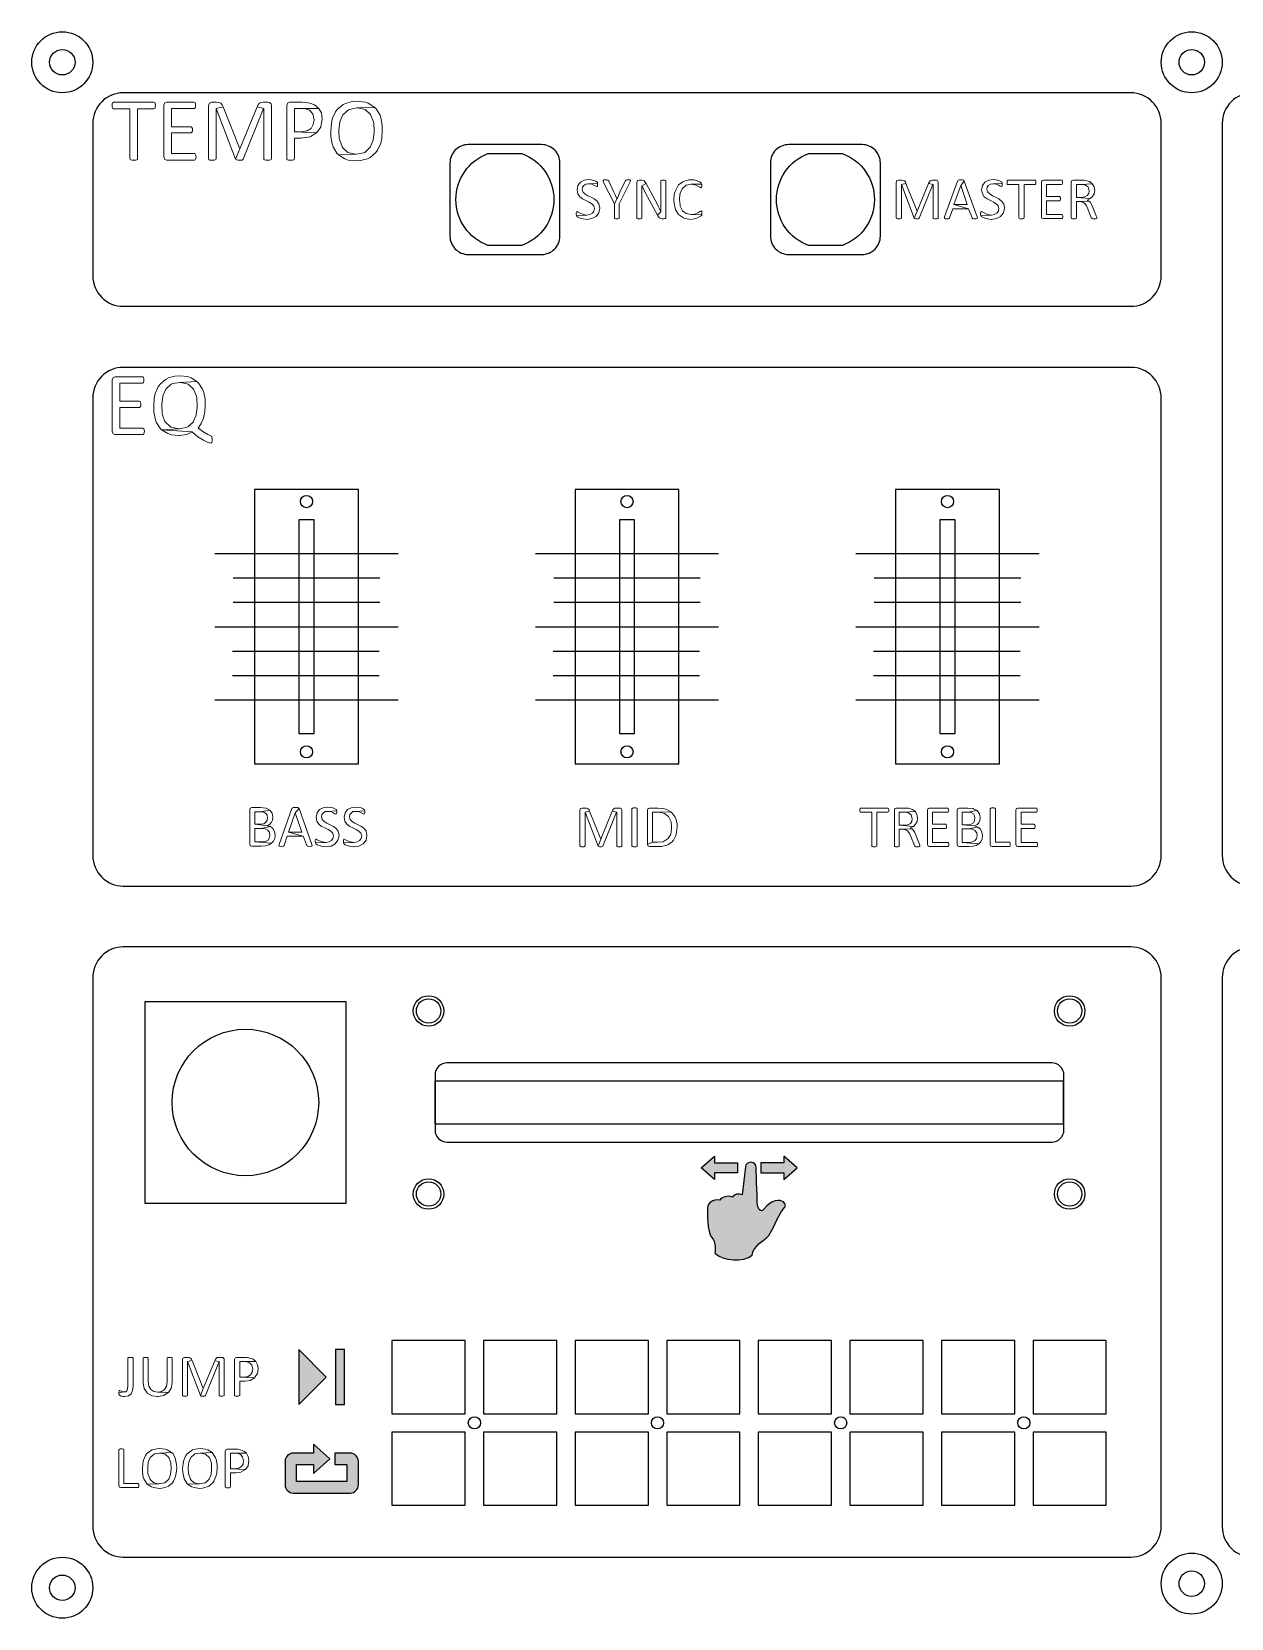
# Model space of a CAD drawing. Extents: x 0 to 1200, y 0 to 890.
# Drawn here: x 0 to 393, y 0 to 520 of the extents above; entities that cross this region are included whole.
import ezdxf

# ---------------------------------------------------------------- set-up
doc = ezdxf.new("R2010")
doc.units = 0
doc.header["$MEASUREMENT"] = 0
for name, color, linetype in [('FRONT', 174, 'CONTINUOUS'), ('LABELS__CHASSIS_', 7, 'CONTINUOUS'), ('PANEL', 94, 'CONTINUOUS')]:
    doc.layers.add(name, color=color, linetype=linetype)

msp = doc.modelspace()

# ---------------------------------------------------------------- hatches: boundary and pattern name
at = {"layer": 'LABELS__CHASSIS_'}
h = msp.add_hatch(color=256, dxfattribs=at)
edge = h.paths.add_edge_path()
edge.add_spline(control_points=[(571.11, 453.88), (571.11, 453.88), (571.11, 453.87), (571.1, 453.87)], knot_values=[0, 0, 0, 0, 1, 1, 1, 1], degree=3, periodic=0)
edge.add_line((571.1, 453.87), (577.57, 447.41))
edge.add_spline(control_points=[(577.57, 447.41), (577.57, 447.41), (577.57, 447.41), (577.58, 447.42)], knot_values=[0, 0, 0, 0, 1, 1, 1, 1], degree=3, periodic=0)
edge.add_spline(control_points=[(577.58, 447.42), (585.13, 454.97), (597.37, 454.98), (604.92, 447.43)], knot_values=[0, 0, 0, 0, 1, 1, 1, 1], degree=3, periodic=0)
edge.add_spline(control_points=[(604.92, 447.43), (612.48, 439.88), (612.46, 427.64), (604.91, 420.09)], knot_values=[0, 0, 0, 0, 1, 1, 1, 1], degree=3, periodic=0)
edge.add_spline(control_points=[(604.91, 420.09), (604.91, 420.09), (604.9, 420.09), (604.9, 420.09)], knot_values=[0, 0, 0, 0, 1, 1, 1, 1], degree=3, periodic=0)
edge.add_line((604.9, 420.09), (637.4, 387.6))
edge.add_spline(control_points=[(637.4, 387.6), (640, 390.19), (640, 394.4), (637.4, 397)], knot_values=[0, 0, 0, 0, 1, 1, 1, 1], degree=3, periodic=0)
edge.add_line((637.4, 397), (615.57, 418.83))
edge.add_spline(control_points=[(615.57, 418.83), (622.26, 429.76), (620.91, 444.36), (611.4, 453.86)], knot_values=[0, 0, 0, 0, 1, 1, 1, 1], degree=3, periodic=0)
edge.add_spline(control_points=[(611.4, 453.86), (600.28, 464.98), (582.24, 465), (571.11, 453.88)], knot_values=[0, 0, 0, 0, 1, 1, 1, 1], degree=3, periodic=0)
h.paths.add_polyline_path([(250.75, 147.67), (246.37, 151.5), (246.37, 149.3), (238.84, 149.3), (238.84, 146.03), (246.37, 146.03), (246.37, 143.83)])
msp.add_hatch(color=256, dxfattribs=at).paths.add_polyline_path([(219.25, 147.67), (223.63, 151.5), (223.63, 149.3), (231.16, 149.3), (231.16, 146.03), (223.63, 146.03), (223.63, 143.83)])
h = msp.add_hatch(color=256, dxfattribs=at)
edge = h.paths.add_edge_path()
edge.add_spline(control_points=[(246.21, 136.45), (245.2, 137.26), (242.26, 137.31), (239.89, 134.17)], knot_values=[0, 0, 0, 0, 1, 1, 1, 1], degree=3, periodic=0)
edge.add_spline(control_points=[(239.89, 134.17), (238.74, 132.64), (237.66, 134.38), (237.65, 136.23)], knot_values=[0, 0, 0, 0, 1, 1, 1, 1], degree=3, periodic=0)
edge.add_spline(control_points=[(237.65, 136.23), (237.64, 138.08), (237.26, 147.72), (237.26, 147.72)], knot_values=[0, 0, 0, 0, 1, 1, 1, 1], degree=3, periodic=0)
edge.add_spline(control_points=[(237.26, 147.72), (237.34, 148.62), (236.61, 149.41), (235.65, 149.48)], knot_values=[0, 0, 0, 0, 1, 1, 1, 1], degree=3, periodic=0)
edge.add_spline(control_points=[(235.65, 149.48), (234.7, 149.54), (233.84, 148.87), (233.76, 147.97)], knot_values=[0, 0, 0, 0, 1, 1, 1, 1], degree=3, periodic=0)
edge.add_line((233.76, 147.97), (232.68, 138.75))
edge.add_spline(control_points=[(232.68, 138.75), (231.65, 139.39), (229.91, 138.91), (229.57, 138.01)], knot_values=[0, 0, 0, 0, 1, 1, 1, 1], degree=3, periodic=0)
edge.add_spline(control_points=[(229.57, 138.01), (227.79, 138.74), (225.98, 137.98), (225.38, 137.04)], knot_values=[0, 0, 0, 0, 1, 1, 1, 1], degree=3, periodic=0)
edge.add_spline(control_points=[(225.38, 137.04), (222.97, 137.46), (221.53, 136), (221.42, 134.64)], knot_values=[0, 0, 0, 0, 1, 1, 1, 1], degree=3, periodic=0)
edge.add_spline(control_points=[(221.42, 134.64), (221.34, 133.73), (221.18, 126.24), (222.73, 124.86)], knot_values=[0, 0, 0, 0, 1, 1, 1, 1], degree=3, periodic=0)
edge.add_spline(control_points=[(222.73, 124.86), (224.27, 123.47), (223.79, 119.63), (223.79, 119.63)], knot_values=[0, 0, 0, 0, 1, 1, 1, 1], degree=3, periodic=0)
edge.add_spline(control_points=[(223.79, 119.63), (226.38, 117.02), (233.29, 116.6), (235.98, 119)], knot_values=[0, 0, 0, 0, 1, 1, 1, 1], degree=3, periodic=0)
edge.add_spline(control_points=[(235.98, 119), (236.34, 122.26), (239.99, 123.7), (241.42, 125.46)], knot_values=[0, 0, 0, 0, 1, 1, 1, 1], degree=3, periodic=0)
edge.add_spline(control_points=[(241.42, 125.46), (242.86, 127.21), (243.98, 131.35), (246.14, 134.11)], knot_values=[0, 0, 0, 0, 1, 1, 1, 1], degree=3, periodic=0)
edge.add_spline(control_points=[(246.14, 134.11), (246.98, 135.02), (247.21, 135.65), (246.21, 136.45)], knot_values=[0, 0, 0, 0, 1, 1, 1, 1], degree=3, periodic=0)
h = msp.add_hatch(color=256, dxfattribs=at)
h.paths.add_polyline_path([(87.5, 70.06), (96.49, 79.05), (87.5, 88.05)])
h.paths.add_polyline_path([(99.5, 88.05), (99.5, 70.05), (102.5, 70.05), (102.5, 88.05)])
h = msp.add_hatch(color=256, dxfattribs=at)
edge = h.paths.add_edge_path()
edge.add_line((104.33, 54.12), (99.27, 54.12))
edge.add_line((99.27, 54.12), (99.27, 50.38))
edge.add_line((99.27, 50.38), (103.27, 50.38))
edge.add_line((103.27, 50.38), (103.27, 44.78))
edge.add_line((103.27, 44.78), (86.73, 44.78))
edge.add_line((86.73, 44.78), (86.73, 50.38))
edge.add_line((86.73, 50.38), (92.33, 50.38))
edge.add_line((92.33, 50.38), (92.33, 47.45))
edge.add_line((92.33, 47.45), (97.67, 52.25))
edge.add_line((97.67, 52.25), (92.33, 57.05))
edge.add_line((92.33, 57.05), (92.33, 54.12))
edge.add_line((92.33, 54.12), (85.67, 54.12))
edge.add_spline(control_points=[(85.67, 54.12), (84.19, 54.12), (83, 52.92), (83, 51.45)], knot_values=[0, 0, 0, 0, 1, 1, 1, 1], degree=3, periodic=0)
edge.add_line((83, 51.45), (83, 43.72))
edge.add_spline(control_points=[(83, 43.72), (83, 42.24), (84.19, 41.05), (85.67, 41.05)], knot_values=[0, 0, 0, 0, 1, 1, 1, 1], degree=3, periodic=0)
edge.add_line((85.67, 41.05), (104.33, 41.05))
edge.add_spline(control_points=[(104.33, 41.05), (105.81, 41.05), (107, 42.24), (107, 43.72)], knot_values=[0, 0, 0, 0, 1, 1, 1, 1], degree=3, periodic=0)
edge.add_line((107, 43.72), (107, 51.45))
edge.add_spline(control_points=[(107, 51.45), (107, 52.92), (105.81, 54.12), (104.33, 54.12)], knot_values=[0, 0, 0, 0, 1, 1, 1, 1], degree=3, periodic=0)

# ---------------------------------------------------------------- linework, layer by layer
at = {"layer": 'FRONT', "linetype": 'Continuous'}
for points in [[(0, 510, -1), (20, 510, -1)], [(370, 510, -1), (390, 510, -1)], [(143, 447), (167, 447, 0.414214), (173, 453), (173, 477, 0.414214), (167, 483), (143, 483, 0.414214), (137, 477), (137, 453, 0.414214)], [(248, 447), (272, 447, 0.414214), (278, 453), (278, 477, 0.414214), (272, 483), (248, 483, 0.414214), (242, 477), (242, 453, 0.414214)], [(135, 199.05, -1), (125, 199.05, -1)], [(345, 199.05, -1), (335, 199.05, -1)], [(135, 139.05, -1), (125, 139.05, -1)], [(345, 139.05, -1), (335, 139.05, -1)], [(370, 11.35, -1), (390, 11.35, -1)], [(0, 10, -1), (20, 10, -1)]]:
    msp.add_lwpolyline(points, format="xyb", close=True, dxfattribs=at)
for points in [[(107, 280), (107, 370), (73, 370), (73, 280)], [(212, 280), (212, 370), (178, 370), (178, 280)], [(317, 280), (317, 370), (283, 370), (283, 280)], [(37, 136.05), (103, 136.05), (103, 202.05), (37, 202.05)], [(338, 176.05), (132, 176.05), (132, 162.05), (338, 162.05)]]:
    msp.add_lwpolyline(points, close=True, dxfattribs=at)
at = {"layer": 'LABELS__CHASSIS_', "linetype": 'Continuous'}
for p, q in [((60, 349), (120, 349)), ((165, 349), (225, 349)), ((270, 349), (330, 349)), ((66, 341), (114, 341)), ((171, 341), (219, 341)), ((276, 341), (324, 341)), ((66, 333), (114, 333)), ((171, 333), (219, 333)), ((276, 333), (324, 333)), ((60, 325), (120, 325)), ((165, 325), (225, 325)), ((270, 325), (330, 325)), ((65.79, 317), (113.79, 317)), ((170.79, 317), (218.79, 317)), ((275.79, 317), (323.79, 317)), ((65.79, 309), (113.79, 309)), ((170.79, 309), (218.79, 309)), ((275.79, 309), (323.79, 309)), ((60, 301), (120, 301)), ((165, 301), (225, 301)), ((270, 301), (330, 301)), ((233.76, 147.97), (232.68, 138.75)), ((92.33, 54.12), (85.67, 54.12)), ((97.67, 52.25), (92.33, 57.05)), ((92.33, 57.05), (92.33, 54.12)), ((92.33, 47.45), (97.67, 52.25)), ((104.33, 54.12), (99.27, 54.12)), ((99.27, 54.12), (99.27, 50.38)), ((83, 51.45), (83, 43.72)), ((86.73, 44.78), (86.73, 50.38)), ((86.73, 50.38), (92.33, 50.38)), ((92.33, 50.38), (92.33, 47.45)), ((99.27, 50.38), (103.27, 50.38)), ((103.27, 50.38), (103.27, 44.78)), ((107, 43.72), (107, 51.45)), ((103.27, 44.78), (86.73, 44.78)), ((85.67, 41.05), (104.33, 41.05))]:
    msp.add_line(p, q, dxfattribs=at)
for points in [[(30, 430), (360, 430, 0.414214), (370, 440), (370, 490, 0.414214), (360, 500), (30, 500, 0.414214), (20, 490), (20, 440, 0.414214)], [(400, 240), (800, 240, 0.414214), (810, 250), (810, 490, 0.414214), (800, 500), (400, 500, 0.414214), (390, 490), (390, 250, 0.414214)], [(30, 240), (360, 240, 0.414214), (370, 250), (370, 400, 0.414214), (360, 410), (30, 410, 0.414214), (20, 400), (20, 250, 0.414214)], [(30, 20.05), (360, 20.05, 0.414214), (370, 30.05), (370, 210.05, 0.414214), (360, 220.05), (30, 220.05, 0.414214), (20, 210.05), (20, 30.05, 0.414214)], [(400, 20), (800, 20, 0.414214), (810, 30), (810, 210, 0.414214), (800, 220), (400, 220, 0.414214), (390, 210), (390, 30, 0.414214)]]:
    msp.add_lwpolyline(points, format="xyb", close=True, dxfattribs=at)
at = {"layer": 'LABELS__CHASSIS_', "lineweight": 0}
for points in [[(40.01, 496.93), (26.81, 496.93), (26.67, 496.85), (26.44, 496.7), (26.37, 496.33), (26.37, 495.81), (26.37, 495.37), (26.44, 495), (26.67, 494.85), (26.81, 494.78), (32.15, 494.78), (32.15, 478.31), (32.23, 478.16), (32.45, 478.02), (32.82, 477.94), (33.41, 477.87), (34.08, 477.94), (34.45, 478.02), (34.6, 478.16), (34.67, 478.31), (34.67, 494.78), (40.01, 494.78), (40.24, 494.85), (40.38, 495), (40.46, 495.37), (40.53, 495.81), (40.46, 496.33), (40.38, 496.7), (40.24, 496.85)], [(53.14, 496.93), (44.17, 496.93), (43.57, 496.7), (43.28, 495.89), (43.28, 478.98), (43.57, 478.16), (44.17, 477.94), (53.29, 477.94), (53.51, 478.02), (53.66, 478.24), (53.73, 478.54), (53.81, 478.98), (53.73, 479.5), (53.66, 479.8), (53.51, 480.02), (53.29, 480.09), (45.8, 480.09), (45.8, 486.84), (52.1, 486.84), (52.32, 486.91), (52.47, 487.06), (52.62, 487.36), (52.62, 487.8), (52.62, 488.32), (52.47, 488.62), (52.32, 488.84), (52.1, 488.84), (45.8, 488.84), (45.8, 494.85), (53.14, 494.85), (53.36, 494.85), (53.51, 495.07), (53.66, 495.37), (53.66, 495.89), (53.66, 496.33), (53.51, 496.7), (53.36, 496.85)], [(60.48, 496.93), (58.92, 496.93), (58.18, 496.63), (57.88, 495.81), (57.88, 478.31), (57.96, 478.16), (58.11, 478.02), (58.48, 477.94), (59.14, 477.87), (59.74, 477.94), (60.11, 478.02), (60.33, 478.16), (60.41, 478.31), (60.41, 494.85), (60.41, 494.85), (62.7, 495.37), (62.41, 496.04), (61.96, 496.55), (61.3, 496.85)], [(62.7, 495.37), (60.41, 494.85), (66.78, 478.24), (68.12, 481.65)], [(73.83, 495.37), (68.19, 481.65), (68.12, 481.65), (66.78, 478.24), (66.93, 478.09), (67.15, 478.02), (67.52, 477.87), (68.04, 477.87), (68.56, 477.87), (68.93, 477.94), (69.16, 478.09), (69.23, 478.24), (75.9, 494.85), (75.98, 494.85)], [(77.39, 496.93), (75.76, 496.93), (75.09, 496.85), (74.57, 496.55), (74.2, 496.11), (73.83, 495.37), (75.98, 494.85), (75.98, 478.31), (76.05, 478.16), (76.2, 478.02), (76.64, 477.94), (77.24, 477.87), (77.83, 477.94), (78.2, 478.02), (78.42, 478.16), (78.5, 478.31), (78.5, 495.81), (78.42, 496.33), (78.13, 496.63), (77.83, 496.85)], [(88.58, 496.93), (84.51, 496.93), (83.84, 496.7), (83.54, 495.81), (83.54, 478.31), (83.54, 478.16), (83.76, 478.02), (84.13, 477.94), (84.8, 477.87), (85.4, 477.94), (85.77, 478.02), (85.99, 478.16), (86.06, 478.31), (86.06, 485.13), (88.21, 485.13), (88.81, 485.21), (91.18, 485.58), (93.33, 486.84), (86.06, 487.21), (86.06, 494.85), (88.36, 494.85), (94, 494.85), (92.66, 496.04), (91.11, 496.63), (89.77, 496.85)], [(94, 494.85), (88.36, 494.85), (89.7, 494.78), (91.03, 494.26), (92.07, 493.07), (92.51, 491.14), (92.22, 489.58), (91.48, 488.32), (90.22, 487.51), (88.29, 487.21), (86.06, 487.21), (93.33, 486.84), (94.66, 488.77), (94.74, 488.92), (95.11, 491.36), (94.89, 493.37)], [(106.6, 497.22), (105.12, 497.15), (102.82, 496.48), (102.01, 496.11), (100.08, 494.55), (99.48, 493.74), (98.45, 491.44), (98.15, 489.96), (97.93, 487.36), (98, 485.58), (98.45, 483.21), (98.74, 482.32), (99.93, 480.17), (100.45, 479.65), (106.31, 479.87), (105.94, 479.87), (103.56, 480.46), (101.78, 482.02), (101.78, 482.09), (100.89, 484.47), (100.75, 484.99), (100.6, 487.51), (100.6, 487.88), (100.89, 490.4), (100.89, 490.47), (101.86, 492.77), (103.71, 494.4), (103.93, 494.55), (106.45, 495.07), (112.39, 495.22), (110.24, 496.55), (109.2, 496.93)], [(112.39, 495.22), (106.45, 495.07), (106.83, 495.07), (109.2, 494.48), (110.98, 492.92), (110.98, 492.85), (111.94, 490.47), (112.02, 490.03), (112.16, 487.51), (112.16, 487.06), (111.87, 484.54), (111.87, 484.47), (110.9, 482.17), (109.12, 480.46), (108.83, 480.31), (106.31, 479.87), (100.45, 479.65), (102.52, 478.31), (103.64, 477.94), (106.23, 477.72), (107.64, 477.79), (110.01, 478.39), (110.83, 478.76), (112.68, 480.39), (113.28, 481.2), (114.32, 483.5), (114.69, 485.06), (114.83, 487.66), (114.76, 489.36), (114.39, 491.73), (114.09, 492.62), (112.83, 494.78)], [(182.47, 471.56), (180.92, 471.34), (179.73, 470.67), (178.91, 469.64), (178.62, 468.23), (178.91, 466.89), (179.51, 465.93), (180.47, 465.19), (181.51, 464.67), (182.55, 464.15), (183.44, 463.63), (184.11, 462.96), (184.33, 462.07), (184.18, 461.18), (183.66, 460.52), (182.84, 460.07), (181.88, 459.92), (178.4, 459.77), (178.54, 459.48), (178.91, 459.18), (179.66, 458.88), (180.62, 458.66), (181.81, 458.51), (181.81, 458.51), (183.51, 458.74), (184.85, 459.48), (185.74, 460.66), (186.11, 462.22), (185.81, 463.56), (185.22, 464.52), (184.25, 465.19), (183.22, 465.78), (182.18, 466.23), (181.21, 466.82), (180.55, 467.49), (180.32, 468.38), (180.47, 469.04), (180.84, 469.64), (181.51, 470.01), (182.4, 470.16), (185.37, 470.23), (185.37, 470.45), (185.29, 470.6), (185.14, 470.75), (184.77, 470.97), (184.11, 471.27), (183.29, 471.49)], [(185.37, 470.23), (182.4, 470.16), (183.44, 470.01), (184.18, 469.71), (184.77, 469.34), (185.14, 469.27), (185.22, 469.27), (185.29, 469.41), (185.37, 469.64), (185.37, 469.93)], [(187.96, 471.42), (187.44, 471.42), (187.15, 471.27), (187.15, 471.12), (187.22, 470.75), (190.85, 463.63), (191.67, 465.19), (191.22, 466.37), (190.7, 467.41), (189, 471.05), (188.85, 471.27), (188.7, 471.34), (188.41, 471.42)], [(195.3, 471.42), (194.93, 471.42), (194.64, 471.34), (194.49, 471.19), (194.41, 471.05), (192.63, 467.41), (192.19, 466.3), (191.74, 465.19), (191.67, 465.19), (190.85, 463.63), (190.85, 458.96), (190.85, 458.81), (191, 458.74), (191.3, 458.66), (191.67, 458.66), (192.04, 458.66), (192.34, 458.74), (192.48, 458.81), (192.48, 458.96), (192.48, 463.63), (196.04, 470.75), (196.19, 471.12), (196.12, 471.27), (195.9, 471.42)], [(199.75, 471.34), (198.94, 471.34), (198.42, 471.19), (198.19, 470.6), (198.19, 458.96), (198.27, 458.81), (198.42, 458.74), (198.64, 458.66), (199.08, 458.66), (199.46, 458.66), (199.75, 458.74), (199.83, 458.81), (199.9, 458.96), (199.9, 466.6), (199.9, 468.08), (199.83, 469.49), (199.9, 469.49), (201.23, 470.3), (200.86, 470.82), (200.57, 471.12), (200.27, 471.27)], [(201.23, 470.3), (199.9, 469.49), (200.49, 468.3), (201.09, 467.12), (204.94, 459.92), (206.13, 460.96), (205.68, 461.92), (205.16, 462.81), (204.72, 463.78), (204.2, 464.74)], [(206.94, 471.34), (206.5, 471.34), (206.28, 471.27), (206.13, 471.19), (206.05, 471.05), (206.05, 464.22), (206.13, 462.59), (206.13, 460.96), (206.13, 460.96), (204.94, 459.92), (205.31, 459.33), (205.61, 458.96), (206.05, 458.74), (206.5, 458.66), (207.02, 458.66), (207.32, 458.74), (207.54, 458.81), (207.69, 459.03), (207.76, 459.4), (207.76, 471.05), (207.76, 471.19), (207.61, 471.27), (207.32, 471.34)], [(215.92, 471.49), (215.25, 471.49), (213.69, 471.05), (213.25, 470.82), (211.91, 469.79), (211.54, 469.19), (210.8, 467.63), (210.5, 466.6), (210.36, 464.89), (210.43, 463.7), (210.8, 462.15), (211.02, 461.55), (211.84, 460.15), (212.14, 459.85), (213.54, 458.96), (214.06, 458.81), (215.77, 458.51), (217.03, 458.66), (218.14, 459.03), (218.88, 459.4), (219.33, 459.7), (219.48, 459.85), (219.48, 460), (215.99, 460.07), (214.36, 460.37), (213.17, 461.26), (213.17, 461.33), (212.43, 462.81), (212.36, 463.26), (212.14, 464.97), (212.21, 465.48), (212.43, 467.12), (212.43, 467.19), (213.17, 468.67), (214.36, 469.71), (215.92, 470.01), (219.48, 470.08), (219.4, 470.23), (219.25, 470.45), (218.74, 470.75), (217.99, 471.12), (217.03, 471.42)], [(219.48, 470.08), (215.92, 470.01), (217.25, 469.86), (218.22, 469.41), (218.81, 469.04), (219.18, 468.82), (219.33, 468.9), (219.4, 468.97), (219.48, 469.19), (219.48, 469.56), (219.48, 469.86)], [(284.95, 471.34), (283.92, 471.34), (283.4, 471.19), (283.18, 470.6), (283.18, 458.96), (283.25, 458.81), (283.32, 458.74), (283.62, 458.66), (283.99, 458.66), (284.44, 458.66), (284.66, 458.74), (284.81, 458.81), (284.88, 458.96), (284.88, 469.93), (284.88, 469.93), (286.36, 470.3), (286.22, 470.75), (285.92, 471.12), (285.47, 471.27)], [(286.36, 470.3), (284.88, 469.93), (289.11, 458.88), (290, 461.18)], [(293.78, 470.3), (290.07, 461.18), (290, 461.18), (289.11, 458.88), (289.18, 458.81), (289.33, 458.74), (289.63, 458.66), (289.92, 458.66), (290.29, 458.66), (290.52, 458.74), (290.66, 458.81), (290.74, 458.88), (295.19, 469.93), (295.26, 469.93)], [(296.23, 471.34), (295.11, 471.34), (294.67, 471.27), (294.3, 471.12), (294.08, 470.82), (293.78, 470.3), (295.26, 469.93), (295.26, 458.96), (295.26, 458.81), (295.41, 458.74), (295.71, 458.66), (296.08, 458.66), (296.45, 458.66), (296.75, 458.74), (296.89, 458.81), (296.89, 458.96), (296.89, 470.6), (296.82, 470.97), (296.67, 471.19), (296.45, 471.34)], [(304.31, 471.42), (303.86, 471.42), (303.57, 471.34), (303.34, 471.19), (303.27, 471.05), (299.04, 459.33), (298.97, 458.96), (299.04, 458.74), (299.27, 458.66), (299.71, 458.66), (300.16, 458.66), (300.45, 458.74), (300.6, 458.81), (300.68, 458.96), (301.71, 462), (306.9, 462), (302.08, 463.33), (304.31, 469.64), (304.31, 469.64), (305.5, 471.05), (305.35, 471.19), (305.2, 471.34), (304.83, 471.42)], [(305.5, 471.05), (304.31, 469.64), (306.46, 463.33), (302.08, 463.33), (306.9, 462), (308.02, 458.96), (308.09, 458.81), (308.24, 458.74), (308.54, 458.66), (308.98, 458.66), (309.5, 458.66), (309.72, 458.74), (309.8, 458.96), (309.72, 459.33)], [(314.99, 471.56), (313.5, 471.34), (312.24, 470.67), (311.43, 469.64), (311.13, 468.23), (311.43, 466.89), (312.02, 465.93), (312.99, 465.19), (314.02, 464.67), (315.06, 464.15), (315.95, 463.63), (316.62, 462.96), (316.84, 462.07), (316.69, 461.18), (316.17, 460.52), (315.43, 460.07), (314.39, 459.92), (310.91, 459.77), (311.06, 459.48), (311.5, 459.18), (312.17, 458.88), (313.13, 458.66), (314.32, 458.51), (314.39, 458.51), (316.03, 458.74), (317.36, 459.48), (318.32, 460.66), (318.62, 462.22), (318.4, 463.56), (317.73, 464.52), (316.77, 465.19), (315.73, 465.78), (314.69, 466.23), (313.8, 466.82), (313.13, 467.49), (312.84, 468.38), (312.99, 469.04), (313.36, 469.64), (314.02, 470.01), (314.91, 470.16), (317.88, 470.23), (317.88, 470.45), (317.81, 470.6), (317.73, 470.75), (317.29, 470.97), (316.62, 471.27), (315.88, 471.49)], [(317.88, 470.23), (314.91, 470.16), (315.95, 470.01), (316.77, 469.71), (317.29, 469.34), (317.66, 469.27), (317.73, 469.27), (317.88, 469.41), (317.88, 469.64), (317.88, 469.93)], [(328.63, 471.34), (319.81, 471.34), (319.66, 471.34), (319.58, 471.19), (319.51, 470.97), (319.51, 470.6), (319.51, 470.3), (319.58, 470.08), (319.66, 469.93), (319.81, 469.93), (323.37, 469.93), (323.37, 458.96), (323.44, 458.81), (323.51, 458.74), (323.81, 458.66), (324.18, 458.66), (324.63, 458.66), (324.85, 458.74), (325, 458.81), (325.07, 458.96), (325.07, 469.93), (328.63, 469.93), (328.71, 469.93), (328.85, 470.08), (328.93, 470.3), (328.93, 470.6), (328.93, 470.97), (328.85, 471.19), (328.71, 471.34)], [(337.38, 471.34), (331.38, 471.34), (330.93, 471.19), (330.78, 470.67), (330.78, 459.4), (330.93, 458.88), (331.38, 458.74), (337.46, 458.74), (337.6, 458.74), (337.68, 458.88), (337.75, 459.11), (337.75, 459.4), (337.75, 459.7), (337.68, 459.92), (337.6, 460.07), (337.46, 460.07), (332.41, 460.07), (332.41, 464.59), (336.64, 464.59), (336.79, 464.67), (336.94, 464.74), (337.01, 464.97), (337.01, 465.26), (337.01, 465.63), (336.94, 465.78), (336.79, 465.93), (336.64, 466), (332.41, 466), (332.41, 469.93), (337.38, 469.93), (337.53, 470.01), (337.6, 470.08), (337.68, 470.3), (337.68, 470.6), (337.68, 470.97), (337.6, 471.19), (337.53, 471.34)], [(343.83, 471.34), (341.16, 471.34), (340.72, 471.19), (340.5, 470.67), (340.5, 458.96), (340.57, 458.81), (340.72, 458.74), (340.94, 458.66), (341.31, 458.66), (341.76, 458.66), (341.98, 458.74), (342.13, 458.81), (342.2, 458.96), (342.2, 464.37), (343.31, 464.37), (346.28, 464.52), (345.76, 464.82), (346.73, 465.34), (342.2, 465.71), (342.2, 469.93), (343.61, 469.93), (347.39, 470.16), (346.5, 470.9), (345.17, 471.27), (344.65, 471.34)], [(347.39, 470.16), (343.61, 469.93), (344.43, 469.93), (344.95, 469.86), (346.06, 469.12), (346.43, 467.86), (346.28, 466.97), (345.76, 466.3), (344.95, 465.85), (343.83, 465.71), (342.2, 465.71), (346.73, 465.34), (347.54, 466), (347.99, 466.89), (348.21, 468.01), (347.99, 469.19)], [(346.28, 464.52), (343.31, 464.37), (344.28, 464.15), (345.02, 463.7), (345.54, 462.96), (345.98, 462), (347.1, 459.03), (347.24, 458.88), (347.39, 458.74), (347.62, 458.66), (348.06, 458.66), (348.5, 458.66), (348.8, 458.74), (348.88, 458.81), (348.95, 458.96), (348.88, 459.18), (348.73, 459.7), (347.62, 462.44), (347.17, 463.33), (346.8, 464)], [(178.62, 461.03), (178.47, 460.96), (178.4, 460.89), (178.32, 460.66), (178.32, 460.29), (178.4, 459.77), (181.88, 459.92), (180.62, 460.15), (179.66, 460.52), (178.99, 460.89)], [(219.33, 461.26), (218.88, 461.03), (218.22, 460.66), (217.25, 460.22), (215.99, 460.07), (219.48, 460), (219.55, 460.22), (219.55, 460.52), (219.55, 460.89), (219.48, 461.11), (219.4, 461.18)], [(311.13, 461.03), (311.06, 460.96), (310.91, 460.89), (310.83, 460.66), (310.83, 460.29), (310.91, 459.77), (314.39, 459.92), (313.13, 460.15), (312.17, 460.52), (311.58, 460.89)], [(36.23, 406.9), (27.26, 406.9), (26.67, 406.68), (26.37, 405.94), (26.37, 389.03), (26.67, 388.22), (27.26, 387.99), (36.38, 387.99), (36.6, 387.99), (36.75, 388.22), (36.82, 388.59), (36.9, 389.03), (36.82, 389.48), (36.75, 389.85), (36.6, 390), (36.38, 390.07), (28.89, 390.07), (28.89, 396.82), (35.19, 396.82), (35.42, 396.89), (35.56, 397.04), (35.71, 397.41), (35.71, 397.86), (35.71, 398.3), (35.56, 398.67), (35.42, 398.82), (35.19, 398.89), (28.89, 398.89), (28.89, 404.83), (36.23, 404.83), (36.45, 404.9), (36.6, 405.05), (36.75, 405.42), (36.75, 405.86), (36.75, 406.38), (36.6, 406.68), (36.45, 406.9)], [(48.54, 407.2), (46.91, 407.12), (44.76, 406.53), (43.79, 406.01), (42.09, 404.53), (41.42, 403.57), (40.46, 401.41), (40.09, 399.78), (39.94, 397.34), (40.01, 395.41), (40.38, 393.18), (40.75, 392.07), (41.94, 390.14), (42.53, 389.55), (48.32, 389.85), (47.72, 389.92), (45.57, 390.44), (45.5, 390.51), (43.79, 392), (43.65, 392.29), (42.83, 394.44), (42.76, 395.11), (42.61, 397.56), (42.61, 398.08), (42.9, 400.38), (42.98, 400.67), (43.87, 402.82), (43.94, 402.9), (45.65, 404.46), (46.09, 404.68), (48.47, 405.05), (54.1, 405.35), (52.17, 406.61), (50.99, 406.98)], [(54.1, 405.35), (48.47, 405.05), (48.99, 405.05), (51.21, 404.46), (51.28, 404.46), (52.99, 402.9), (53.06, 402.68), (53.95, 400.53), (54.03, 399.86), (54.18, 397.48), (54.18, 396.89), (53.88, 394.59), (53.81, 394.3), (52.92, 392.15), (52.84, 392), (51.14, 390.51), (50.62, 390.29), (48.32, 389.85), (42.53, 389.55), (52.54, 388.81), (52.62, 388.73), (54.4, 387.25), (56.25, 386.14), (57.74, 385.4), (58.7, 385.18), (58.85, 385.25), (59, 385.4), (59.14, 385.77), (59.14, 386.29), (59.14, 386.95), (58.92, 387.4), (58.48, 387.62), (57.66, 387.99), (56.33, 388.73), (54.47, 390.07), (55.51, 391.55), (56.25, 393.33), (56.7, 395.41), (56.85, 397.71), (56.77, 399.56), (56.33, 401.79), (55.96, 402.82), (54.77, 404.75)], [(42.53, 389.55), (44.54, 388.29), (45.8, 387.92), (48.17, 387.7), (48.47, 387.7), (50.77, 387.99), (52.54, 388.81)], [(74.94, 265.71), (72.05, 265.71), (71.6, 265.56), (71.45, 264.97), (71.45, 253.7), (71.6, 253.18), (72.05, 253.03), (75.31, 253.03), (76.64, 253.18), (77.68, 253.48), (78.5, 254), (73.09, 254.44), (73.09, 258.89), (75.09, 258.89), (78.2, 259.48), (77.24, 259.78), (73.09, 260.23), (73.09, 264.3), (74.79, 264.3), (77.98, 264.82), (76.79, 265.49), (76.64, 265.49)], [(86.36, 265.71), (85.91, 265.71), (85.54, 265.71), (85.4, 265.56), (85.25, 265.42), (81.02, 253.63), (80.95, 253.33), (81.02, 253.11), (81.32, 253.03), (81.76, 252.96), (82.21, 253.03), (82.43, 253.11), (82.58, 253.18), (82.65, 253.33), (83.69, 256.37), (88.95, 256.37), (84.13, 257.7), (86.28, 264.01), (86.28, 264.01), (87.55, 265.42), (87.4, 265.56), (87.17, 265.71), (86.88, 265.71)], [(87.55, 265.42), (86.28, 264.01), (88.51, 257.7), (84.13, 257.7), (88.95, 256.37), (90.07, 253.33), (90.14, 253.18), (90.29, 253.03), (90.51, 253.03), (91.03, 252.96), (91.48, 253.03), (91.77, 253.11), (91.85, 253.33), (91.77, 253.63)], [(97.04, 265.86), (95.48, 265.64), (94.29, 265.05), (93.48, 264.01), (93.18, 262.6), (93.4, 261.26), (94.07, 260.3), (94.96, 259.56), (96, 259.04), (97.11, 258.52), (98, 258), (98.67, 257.33), (98.89, 256.44), (98.67, 255.55), (98.22, 254.89), (97.41, 254.44), (96.44, 254.29), (92.96, 254.14), (93.11, 253.85), (93.48, 253.55), (94.22, 253.25), (95.18, 252.96), (96.37, 252.88), (96.37, 252.88), (98.08, 253.11), (99.41, 253.85), (100.3, 255.03), (100.67, 256.59), (100.37, 257.93), (99.71, 258.89), (98.82, 259.56), (97.78, 260.08), (96.67, 260.6), (95.78, 261.12), (95.11, 261.78), (94.89, 262.75), (95.04, 263.41), (95.41, 263.93), (96.07, 264.38), (96.96, 264.45), (99.93, 264.6), (99.86, 264.82), (99.86, 264.97), (99.71, 265.12), (99.34, 265.34), (98.67, 265.64), (97.85, 265.79)], [(106.23, 265.86), (104.68, 265.64), (103.49, 265.05), (102.67, 264.01), (102.38, 262.6), (102.6, 261.26), (103.27, 260.3), (104.16, 259.56), (105.19, 259.04), (106.23, 258.52), (107.2, 258), (107.79, 257.33), (108.09, 256.44), (107.86, 255.55), (107.42, 254.89), (106.6, 254.44), (105.57, 254.29), (102.08, 254.14), (102.3, 253.85), (102.67, 253.55), (103.41, 253.25), (104.38, 252.96), (105.49, 252.88), (105.57, 252.88), (107.2, 253.11), (108.61, 253.85), (109.5, 255.03), (109.79, 256.59), (109.57, 257.93), (108.9, 258.89), (108.01, 259.56), (106.97, 260.08), (105.86, 260.6), (104.97, 261.12), (104.3, 261.78), (104.08, 262.75), (104.23, 263.41), (104.6, 263.93), (105.19, 264.38), (106.16, 264.45), (109.12, 264.6), (109.05, 264.82), (109.05, 264.97), (108.9, 265.12), (108.53, 265.34), (107.86, 265.64), (107.05, 265.79)], [(181.28, 265.56), (180.31, 265.56), (179.79, 265.42), (179.57, 264.82), (179.57, 253.18), (179.65, 253.03), (179.72, 252.96), (180.02, 252.88), (180.39, 252.88), (180.83, 252.88), (181.05, 252.96), (181.2, 253.03), (181.28, 253.18), (181.28, 264.16), (181.28, 264.16), (182.76, 264.53), (182.61, 264.97), (182.24, 265.34), (181.87, 265.49)], [(192.55, 265.56), (191.51, 265.56), (191.06, 265.49), (190.69, 265.34), (190.4, 264.97), (190.17, 264.53), (191.66, 264.16), (191.66, 253.18), (191.66, 253.03), (191.81, 252.96), (192.03, 252.88), (192.47, 252.88), (192.84, 252.88), (193.14, 252.96), (193.29, 253.03), (193.29, 253.18), (193.29, 264.82), (193.22, 265.12), (193.07, 265.42), (192.84, 265.49)], [(198.33, 253.18), (198.33, 253.03), (198.33, 253.03), (198.18, 252.96), (198.18, 252.96), (197.89, 252.88), (197.89, 252.88), (197.52, 252.88), (197.52, 252.88), (197.07, 252.88), (197.07, 252.88), (196.85, 252.96), (196.85, 252.96), (196.7, 253.03), (196.7, 253.03), (196.63, 253.18), (196.63, 253.18), (196.63, 265.34), (196.7, 265.42), (196.7, 265.42), (196.85, 265.56), (196.85, 265.56), (197.15, 265.64), (197.15, 265.64), (197.52, 265.64), (197.52, 265.64), (197.89, 265.64), (197.89, 265.64), (198.18, 265.56), (198.18, 265.56), (198.33, 265.42), (198.33, 265.42), (198.33, 265.34), (198.33, 265.34), (198.33, 253.18)], [(205.15, 265.56), (202.34, 265.56), (201.89, 265.42), (201.67, 264.9), (201.67, 253.63), (203.37, 254.37), (203.37, 264.16), (205.08, 264.16), (209.38, 264.3), (207.97, 265.12), (206.93, 265.42)], [(280.35, 265.56), (271.6, 265.56), (271.45, 265.49), (271.37, 265.42), (271.3, 265.19), (271.3, 264.82), (271.3, 264.53), (271.37, 264.3), (271.45, 264.16), (271.6, 264.16), (275.16, 264.16), (275.16, 253.18), (275.16, 253.03), (275.3, 252.96), (275.6, 252.88), (275.97, 252.88), (276.42, 252.88), (276.64, 252.96), (276.79, 253.03), (276.86, 253.18), (276.86, 264.16), (280.35, 264.16), (280.49, 264.16), (280.64, 264.3), (280.72, 264.53), (280.72, 264.82), (280.72, 265.19), (280.64, 265.42), (280.49, 265.49)], [(285.83, 265.56), (283.16, 265.56), (282.72, 265.42), (282.57, 264.9), (282.57, 253.18), (282.57, 253.03), (282.72, 252.96), (282.94, 252.88), (283.39, 252.88), (283.76, 252.88), (284.05, 252.96), (284.2, 253.03), (284.2, 253.18), (284.2, 258.59), (285.31, 258.59), (288.36, 258.74), (287.76, 259.04), (288.8, 259.56), (284.2, 259.93), (284.2, 264.16), (285.61, 264.16), (289.47, 264.38), (288.5, 265.12), (287.24, 265.49), (286.65, 265.56)], [(300, 265.56), (293.99, 265.56), (293.62, 265.42), (293.4, 264.9), (293.4, 253.63), (293.62, 253.11), (293.99, 252.96), (300.07, 252.96), (300.22, 252.96), (300.29, 253.11), (300.37, 253.33), (300.44, 253.63), (300.37, 253.92), (300.29, 254.14), (300.22, 254.29), (300.07, 254.29), (295.1, 254.29), (295.1, 258.82), (299.33, 258.82), (299.48, 258.89), (299.55, 258.96), (299.63, 259.19), (299.63, 259.48), (299.63, 259.85), (299.55, 260), (299.48, 260.15), (299.33, 260.23), (295.1, 260.23), (295.1, 264.16), (300, 264.16), (300.15, 264.23), (300.22, 264.3), (300.29, 264.53), (300.37, 264.82), (300.29, 265.19), (300.22, 265.42), (300.15, 265.49)], [(306.67, 265.56), (303.78, 265.56), (303.33, 265.42), (303.11, 264.9), (303.11, 253.63), (303.33, 253.11), (303.78, 252.96), (307.04, 252.96), (308.3, 253.03), (309.34, 253.33), (310.23, 253.85), (304.82, 254.29), (304.82, 258.74), (306.82, 258.74), (309.93, 259.34), (308.97, 259.71), (304.82, 260.08), (304.82, 264.23), (306.52, 264.23), (309.71, 264.75), (308.52, 265.34), (308.38, 265.42)], [(314.83, 265.64), (314.46, 265.64), (314.16, 265.56), (314.09, 265.42), (314.01, 265.34), (314.01, 253.63), (314.23, 253.11), (314.61, 252.96), (320.24, 252.96), (320.39, 252.96), (320.46, 253.11), (320.54, 253.33), (320.54, 253.63), (320.54, 254), (320.46, 254.22), (320.39, 254.37), (320.24, 254.37), (315.72, 254.37), (315.72, 265.34), (315.64, 265.42), (315.5, 265.56), (315.27, 265.64)], [(329.07, 265.56), (323.06, 265.56), (322.61, 265.42), (322.39, 264.9), (322.39, 253.63), (322.61, 253.11), (323.06, 252.96), (329.07, 252.96), (329.21, 252.96), (329.36, 253.11), (329.44, 253.33), (329.44, 253.63), (329.44, 253.92), (329.36, 254.14), (329.21, 254.29), (329.07, 254.29), (324.1, 254.29), (324.1, 258.82), (328.32, 258.82), (328.47, 258.89), (328.55, 258.96), (328.62, 259.19), (328.69, 259.48), (328.62, 259.85), (328.55, 260), (328.47, 260.15), (328.32, 260.23), (324.1, 260.23), (324.1, 264.16), (329.07, 264.16), (329.21, 264.23), (329.29, 264.3), (329.36, 264.53), (329.36, 264.82), (329.36, 265.19), (329.29, 265.42), (329.21, 265.49)], [(77.98, 264.82), (74.79, 264.3), (75.98, 264.16), (76.72, 263.78), (77.09, 263.19), (77.24, 262.3), (77.09, 261.56), (76.72, 260.89), (76.05, 260.37), (75.01, 260.23), (73.09, 260.23), (77.24, 259.78), (77.98, 260.23), (78.5, 260.89), (78.87, 261.63), (78.94, 262.52), (78.72, 263.86)], [(99.93, 264.6), (96.96, 264.45), (98, 264.38), (98.74, 264.01), (99.34, 263.71), (99.63, 263.56), (99.78, 263.64), (99.86, 263.78), (99.93, 264.01), (99.93, 264.3)], [(109.12, 264.6), (106.16, 264.45), (107.2, 264.38), (107.94, 264.01), (108.53, 263.71), (108.83, 263.56), (108.98, 263.64), (109.05, 263.78), (109.12, 264.01), (109.12, 264.3)], [(182.76, 264.53), (181.28, 264.16), (185.5, 253.11), (186.39, 255.41)], [(190.17, 264.53), (186.47, 255.41), (186.39, 255.41), (185.5, 253.11), (185.58, 253.03), (185.73, 252.96), (185.95, 252.88), (186.32, 252.88), (186.69, 252.88), (186.91, 252.96), (187.06, 253.03), (187.13, 253.11), (191.58, 264.16), (191.66, 264.16)], [(209.38, 264.3), (205.08, 264.16), (205.67, 264.16), (207.23, 263.78), (207.23, 263.78), (208.57, 262.82), (208.64, 262.75), (209.38, 261.26), (209.46, 261.04), (209.6, 259.34), (209.6, 258.74), (209.38, 257.11), (209.31, 257.04), (208.49, 255.55), (208.49, 255.55), (207.16, 254.66), (206.79, 254.52), (205.08, 254.37), (203.37, 254.37), (201.67, 253.63), (201.89, 253.11), (202.34, 252.96), (205.01, 252.96), (206.27, 252.96), (207.75, 253.33), (208.42, 253.55), (209.75, 254.52), (210.2, 255.03), (211.01, 256.59), (211.23, 257.7), (211.38, 259.41), (211.38, 260.37), (211.01, 262.01), (210.79, 262.52), (209.83, 263.93)], [(289.47, 264.38), (285.61, 264.16), (286.43, 264.16), (287.02, 264.08), (288.13, 263.34), (288.43, 262.08), (288.28, 261.19), (287.84, 260.52), (287.02, 260.08), (285.83, 259.93), (284.2, 259.93), (288.8, 259.56), (289.54, 260.23), (290.06, 261.12), (290.21, 262.23), (289.99, 263.41)], [(309.71, 264.75), (306.52, 264.23), (307.71, 264.08), (308.45, 263.64), (308.82, 263.04), (308.97, 262.23), (308.82, 261.41), (308.45, 260.74), (307.78, 260.3), (306.75, 260.08), (304.82, 260.08), (308.97, 259.71), (309.71, 260.15), (310.23, 260.74), (310.53, 261.49), (310.68, 262.38), (310.45, 263.71)], [(78.2, 259.48), (75.09, 258.89), (76.42, 258.74), (77.31, 258.3), (77.83, 257.56), (77.98, 256.59), (77.76, 255.63), (77.31, 254.96), (76.5, 254.59), (75.53, 254.44), (73.09, 254.44), (78.5, 254), (79.17, 254.66), (79.61, 255.55), (79.76, 256.67), (79.54, 257.85), (79.02, 258.82)], [(93.18, 255.33), (93.03, 255.33), (92.96, 255.18), (92.88, 254.96), (92.88, 254.59), (92.96, 254.14), (96.44, 254.29), (95.18, 254.44), (94.22, 254.81), (93.55, 255.18)], [(102.38, 255.33), (102.23, 255.33), (102.15, 255.18), (102.08, 254.96), (102.08, 254.59), (102.08, 254.14), (105.57, 254.29), (104.3, 254.44), (103.41, 254.81), (102.75, 255.18)], [(288.36, 258.74), (285.31, 258.59), (286.35, 258.37), (287.02, 257.93), (287.54, 257.19), (287.98, 256.22), (289.17, 253.25), (289.24, 253.11), (289.39, 252.96), (289.62, 252.88), (290.06, 252.88), (290.51, 252.88), (290.8, 252.96), (290.95, 253.03), (290.95, 253.18), (290.95, 253.4), (290.73, 253.92), (289.62, 256.67), (289.24, 257.56), (288.8, 258.22)], [(309.93, 259.34), (306.82, 258.74), (308.15, 258.59), (308.97, 258.15), (309.56, 257.48), (309.71, 256.44), (309.49, 255.55), (309.04, 254.89), (308.23, 254.44), (307.26, 254.29), (304.82, 254.29), (310.23, 253.85), (310.9, 254.52), (311.34, 255.48), (311.49, 256.52), (311.27, 257.7), (310.75, 258.67)], [(32.3, 85.52), (31.93, 85.52), (31.71, 85.44), (31.56, 85.37), (31.49, 85.22), (31.49, 76.17), (31.41, 75.21), (31.19, 74.54), (30.82, 74.25), (30.22, 74.17), (28.52, 73.88), (28.52, 73.58), (28.59, 73.43), (28.59, 73.28), (28.74, 73.13), (28.96, 72.99), (29.33, 72.84), (29.85, 72.69), (30.37, 72.69), (31.71, 72.91), (32.6, 73.58), (33.04, 74.69), (33.19, 76.03), (33.19, 85.22), (33.12, 85.37), (32.97, 85.44), (32.75, 85.52)], [(37.34, 85.52), (36.9, 85.52), (36.68, 85.44), (36.53, 85.37), (36.45, 85.22), (36.45, 77.36), (36.53, 76.92), (36.82, 75.36), (36.82, 75.28), (37.79, 73.88), (37.79, 73.8), (39.2, 72.99), (39.49, 72.91), (41.13, 72.69), (41.57, 72.69), (43.2, 72.99), (43.28, 73.06), (44.68, 73.95), (44.83, 74.02), (41.27, 74.1), (39.94, 74.32), (38.97, 74.99), (38.38, 76.1), (38.16, 77.58), (38.16, 85.22), (38.08, 85.37), (38.01, 85.44), (37.71, 85.52)], [(45.13, 85.52), (44.76, 85.52), (44.54, 85.44), (44.39, 85.37), (44.31, 85.22), (44.31, 77.51), (44.09, 76.03), (43.5, 74.99), (42.53, 74.32), (41.27, 74.1), (44.83, 74.02), (45.65, 75.43), (45.8, 75.8), (46.02, 77.51), (46.02, 85.22), (45.95, 85.37), (45.8, 85.44), (45.57, 85.52)], [(51.06, 85.52), (50.02, 85.52), (49.5, 85.3), (49.36, 84.7), (49.36, 73.13), (49.36, 72.99), (49.5, 72.91), (49.73, 72.84), (50.17, 72.76), (50.54, 72.84), (50.84, 72.91), (50.99, 72.99), (50.99, 73.13), (50.99, 84.11), (50.99, 84.11), (52.54, 84.48), (52.32, 84.93), (52.03, 85.22), (51.58, 85.44)], [(52.54, 84.48), (50.99, 84.11), (55.29, 73.06), (56.18, 75.28)], [(59.96, 84.41), (56.18, 75.28), (56.18, 75.28), (55.29, 73.06), (55.36, 72.91), (55.51, 72.84), (55.73, 72.84), (56.1, 72.76), (56.4, 72.84), (56.7, 72.84), (56.85, 72.91), (56.92, 73.06), (61.37, 84.11), (61.37, 84.11)], [(62.33, 85.52), (61.22, 85.52), (60.78, 85.44), (60.48, 85.3), (60.18, 84.93), (59.96, 84.41), (61.37, 84.11), (61.37, 73.13), (61.44, 72.99), (61.52, 72.91), (61.81, 72.84), (62.18, 72.76), (62.63, 72.84), (62.85, 72.91), (63, 72.99), (63.07, 73.13), (63.07, 84.7), (63, 85.07), (62.85, 85.3), (62.63, 85.44)], [(69.75, 85.52), (67.08, 85.52), (66.63, 85.3), (66.41, 84.78), (66.41, 73.13), (66.41, 72.99), (66.56, 72.91), (66.86, 72.84), (67.23, 72.76), (67.67, 72.84), (67.89, 72.91), (68.04, 72.99), (68.12, 73.13), (68.12, 77.66), (69.53, 77.66), (69.9, 77.66), (71.53, 77.95), (72.94, 78.77), (68.12, 79.07), (68.12, 84.11), (69.6, 84.11), (73.38, 84.11), (72.49, 84.93), (71.45, 85.3), (70.56, 85.44)], [(73.38, 84.11), (69.6, 84.11), (70.49, 84.04), (71.38, 83.74), (72.12, 82.92), (72.42, 81.66), (72.2, 80.62), (71.68, 79.81), (70.86, 79.22), (69.6, 79.07), (68.12, 79.07), (72.94, 78.77), (73.83, 80.11), (73.9, 80.11), (74.2, 81.81), (73.98, 83.07)], [(28.82, 74.62), (28.67, 74.62), (28.59, 74.47), (28.52, 74.25), (28.52, 73.88), (30.22, 74.17), (29.71, 74.25), (29.33, 74.4), (29.04, 74.54)], [(29.33, 55.49), (28.96, 55.49), (28.67, 55.41), (28.59, 55.34), (28.52, 55.19), (28.52, 43.47), (28.74, 42.95), (29.11, 42.81), (34.75, 42.81), (34.9, 42.81), (34.97, 42.95), (35.04, 43.18), (35.04, 43.55), (35.04, 43.84), (34.97, 44.07), (34.9, 44.21), (34.75, 44.21), (30.22, 44.21), (30.22, 55.19), (30.15, 55.34), (30, 55.41), (29.78, 55.49)], [(42.01, 55.63), (40.98, 55.56), (39.49, 55.19), (38.9, 54.89), (37.64, 53.85), (37.27, 53.34), (36.6, 51.78), (36.38, 50.74), (36.23, 49.03), (36.23, 47.85), (36.53, 46.29), (36.75, 45.7), (37.57, 44.29), (37.86, 43.92), (41.79, 44.07), (41.57, 44.07), (39.94, 44.44), (38.83, 45.48), (38.75, 45.55), (38.16, 47.11), (38.08, 47.48), (38.01, 49.18), (38.01, 49.41), (38.16, 51.11), (38.16, 51.11), (38.83, 52.67), (40.09, 53.78), (40.24, 53.85), (41.87, 54.15), (45.8, 54.3), (44.39, 55.19), (43.72, 55.41)], [(45.8, 54.3), (41.87, 54.15), (42.09, 54.15), (43.72, 53.78), (44.91, 52.74), (44.91, 52.67), (45.5, 51.11), (45.57, 50.81), (45.72, 49.11), (45.72, 48.89), (45.5, 47.18), (45.5, 47.11), (44.91, 45.55), (43.65, 44.44), (43.5, 44.36), (41.79, 44.07), (37.86, 43.92), (39.27, 43.03), (40.01, 42.81), (41.72, 42.58), (42.68, 42.66), (44.24, 43.1), (44.83, 43.32), (46.09, 44.44), (46.46, 44.96), (47.13, 46.51), (47.35, 47.55), (47.5, 49.26), (47.43, 50.37), (47.13, 52), (46.98, 52.59), (46.17, 54)], [(55.21, 55.63), (54.25, 55.56), (52.69, 55.19), (52.17, 54.89), (50.91, 53.85), (50.47, 53.34), (49.8, 51.78), (49.58, 50.74), (49.43, 49.03), (49.5, 47.85), (49.8, 46.29), (49.95, 45.7), (50.77, 44.29), (51.06, 43.92), (55.07, 44.07), (54.77, 44.07), (53.21, 44.44), (52.03, 45.48), (52.03, 45.55), (51.43, 47.11), (51.36, 47.48), (51.21, 49.18), (51.21, 49.41), (51.43, 51.11), (51.43, 51.11), (52.1, 52.67), (53.29, 53.78), (53.43, 53.85), (55.14, 54.15), (59.07, 54.3), (57.66, 55.19), (56.92, 55.41)], [(59.07, 54.3), (55.14, 54.15), (55.36, 54.15), (56.92, 53.78), (58.11, 52.74), (58.18, 52.67), (58.77, 51.11), (58.85, 50.81), (58.92, 49.11), (58.92, 48.89), (58.77, 47.18), (58.77, 47.11), (58.11, 45.55), (56.92, 44.44), (56.7, 44.36), (55.07, 44.07), (51.06, 43.92), (52.47, 43.03), (53.21, 42.81), (54.99, 42.58), (55.96, 42.66), (57.51, 43.1), (58.03, 43.32), (59.29, 44.44), (59.66, 44.96), (60.33, 46.51), (60.63, 47.55), (60.7, 49.26), (60.7, 50.37), (60.41, 52), (60.18, 52.59), (59.37, 54)], [(66.78, 55.41), (64.04, 55.41), (63.59, 55.26), (63.37, 54.67), (63.37, 43.03), (63.45, 42.88), (63.59, 42.81), (63.82, 42.73), (64.19, 42.73), (64.63, 42.73), (64.85, 42.81), (65, 42.88), (65.08, 43.03), (65.08, 47.63), (66.49, 47.63), (66.93, 47.63), (68.49, 47.92), (69.97, 48.74), (65.08, 48.96), (65.08, 54.08), (66.63, 54.08), (70.34, 54.08), (69.45, 54.82), (68.41, 55.26), (67.52, 55.41)], [(70.34, 54.08), (66.63, 54.08), (67.52, 54), (68.41, 53.63), (69.08, 52.89), (69.38, 51.56), (69.23, 50.52), (68.71, 49.7), (67.82, 49.18), (66.56, 48.96), (65.08, 48.96), (69.97, 48.74), (70.86, 50), (70.86, 50.07), (71.16, 51.7), (70.94, 53.04)]]:
    msp.add_lwpolyline(points, close=True, dxfattribs=at)
at = {"layer": 'LABELS__CHASSIS_', "linetype": 'Continuous'}
for points in [[(219.25, 147.67), (223.63, 151.5), (223.63, 149.3), (231.16, 149.3), (231.16, 146.03), (223.63, 146.03), (223.63, 143.83)], [(250.75, 147.67), (246.37, 151.5), (246.37, 149.3), (238.84, 149.3), (238.84, 146.03), (246.37, 146.03), (246.37, 143.83)], [(87.5, 70.06), (96.49, 79.05), (87.5, 88.05)], [(99.5, 88.05), (99.5, 70.05), (102.5, 70.05), (102.5, 88.05)]]:
    msp.add_lwpolyline(points, close=True, dxfattribs=at)
for points in [[(235.65, 149.48), (234.7, 149.54), (233.84, 148.87), (233.76, 147.97)], [(237.26, 147.72), (237.34, 148.62), (236.61, 149.41), (235.65, 149.48)], [(237.65, 136.23), (237.64, 138.08), (237.26, 147.72), (237.26, 147.72)], [(225.38, 137.04), (222.97, 137.46), (221.53, 136), (221.42, 134.64)], [(229.57, 138.01), (227.79, 138.74), (225.98, 137.98), (225.38, 137.04)], [(232.68, 138.75), (231.65, 139.39), (229.91, 138.91), (229.57, 138.01)], [(239.89, 134.17), (238.74, 132.64), (237.66, 134.38), (237.65, 136.23)], [(246.21, 136.45), (245.2, 137.26), (242.26, 137.31), (239.89, 134.17)], [(246.14, 134.11), (246.98, 135.02), (247.21, 135.65), (246.21, 136.45)], [(221.42, 134.64), (221.34, 133.73), (221.18, 126.24), (222.73, 124.86)], [(241.42, 125.46), (242.86, 127.21), (243.98, 131.35), (246.14, 134.11)], [(222.73, 124.86), (224.27, 123.47), (223.79, 119.63), (223.79, 119.63)], [(235.98, 119), (236.34, 122.26), (239.99, 123.7), (241.42, 125.46)], [(223.79, 119.63), (226.38, 117.02), (233.29, 116.6), (235.98, 119)], [(85.67, 54.12), (84.19, 54.12), (83, 52.92), (83, 51.45)], [(107, 51.45), (107, 52.92), (105.81, 54.12), (104.33, 54.12)], [(83, 43.72), (83, 42.24), (84.19, 41.05), (85.67, 41.05)], [(104.33, 41.05), (105.81, 41.05), (107, 42.24), (107, 43.72)]]:
    msp.add_open_spline(points, degree=3, dxfattribs=at)
at = {"layer": 'PANEL', "linetype": 'Continuous'}
for points in [[(5.83, 510, -1), (14.17, 510, -1)], [(375.83, 510, -1), (384.17, 510, -1)], [(160.58, 480.04, -0.695486), (160.58, 449.96), (149.42, 449.96, -0.695487), (149.42, 480.04)], [(265.58, 480.04, -0.695486), (265.58, 449.96), (254.42, 449.96, -0.695487), (254.42, 480.04)], [(90, 364, -1), (90, 368, -1)], [(195, 364, -1), (195, 368, -1)], [(300, 364, -1), (300, 368, -1)], [(90, 282, -1), (90, 286, -1)], [(195, 282, -1), (195, 286, -1)], [(300, 282, -1), (300, 286, -1)], [(134, 199.05, -1), (126, 199.05, -1)], [(344, 199.05, -1), (336, 199.05, -1)], [(46, 169.05, -1), (94, 169.05, -1)], [(136.12, 156.05), (334.12, 156.05, 0.414214), (338.12, 160.05), (338.12, 178.05, 0.414214), (334.12, 182.05), (136.12, 182.05, 0.414214), (132.12, 178.05), (132.12, 160.05, 0.414214)], [(134, 139.05, -1), (126, 139.05, -1)], [(344, 139.05, -1), (336, 139.05, -1)], [(143, 64.05, -1), (147, 64.05, -1)], [(203, 64.05, -1), (207, 64.05, -1)], [(263, 64.05, -1), (267, 64.05, -1)], [(323, 64.05, -1), (327, 64.05, -1)], [(5.83, 10, -1), (14.17, 10, -1)], [(375.83, 11.35, -1), (384.17, 11.35, -1)]]:
    msp.add_lwpolyline(points, format="xyb", close=True, dxfattribs=at)
for points in [[(92.5, 290), (92.5, 360), (87.5, 360), (87.5, 290)], [(197.5, 290), (197.5, 360), (192.5, 360), (192.5, 290)], [(302.5, 290), (302.5, 360), (297.5, 360), (297.5, 290)], [(118, 67.05), (142, 67.05), (142, 91.05), (118, 91.05)], [(148, 67.05), (172, 67.05), (172, 91.05), (148, 91.05)], [(178, 67.05), (202, 67.05), (202, 91.05), (178, 91.05)], [(208, 67.05), (232, 67.05), (232, 91.05), (208, 91.05)], [(238, 67.05), (262, 67.05), (262, 91.05), (238, 91.05)], [(268, 67.05), (292, 67.05), (292, 91.05), (268, 91.05)], [(298, 67.05), (322, 67.05), (322, 91.05), (298, 91.05)], [(328, 67.05), (352, 67.05), (352, 91.05), (328, 91.05)], [(118, 37.05), (142, 37.05), (142, 61.05), (118, 61.05)], [(148, 37.05), (172, 37.05), (172, 61.05), (148, 61.05)], [(178, 37.05), (202, 37.05), (202, 61.05), (178, 61.05)], [(208, 37.05), (232, 37.05), (232, 61.05), (208, 61.05)], [(238, 37.05), (262, 37.05), (262, 61.05), (238, 61.05)], [(268, 37.05), (292, 37.05), (292, 61.05), (268, 61.05)], [(298, 37.05), (322, 37.05), (322, 61.05), (298, 61.05)], [(328, 37.05), (352, 37.05), (352, 61.05), (328, 61.05)]]:
    msp.add_lwpolyline(points, close=True, dxfattribs=at)

doc.saveas('drawing.dxf')
